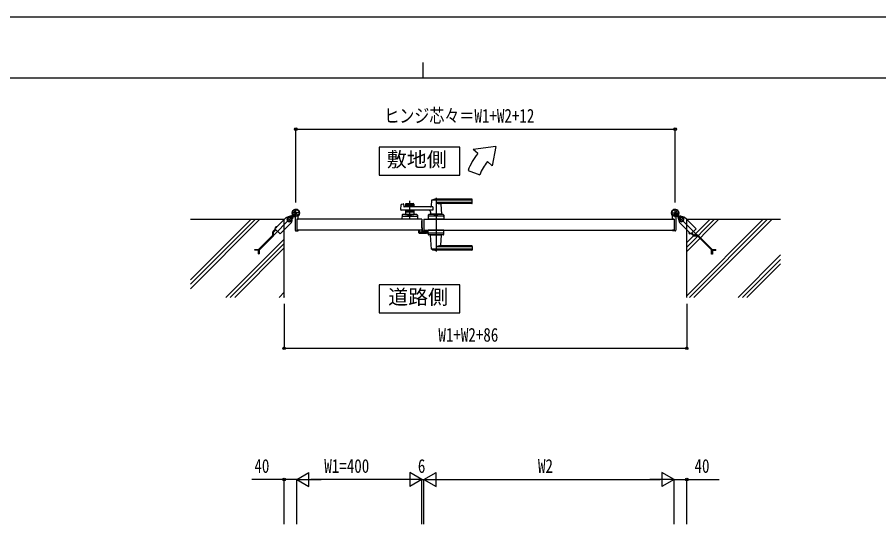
# Model space of a CAD drawing. Units: millimetres, scale not verified. Extents: x -4205 to 4205, y -2970 to 2970.
# Drawn here: x -1301 to 1452, y 1319 to 2970 of the extents above; entities that cross this region are included whole.
import ezdxf
from ezdxf.enums import TextEntityAlignment as Align

# ---------------------------------------------------------------- set-up
doc = ezdxf.new("R2010")
doc.units = ezdxf.units.MM
doc.header["$LTSCALE"] = 10
for name, color, linetype in [('0-2_USER1', 3, 'Continuous'), ('0-3_YKK_12', 2, 'Continuous'), ('0-4_YKK_13', 4, 'Continuous'), ('0-5_YKK_A1', 4, 'Continuous'), ('0-6_YKK_D', 6, 'Continuous'), ('0-7_YKK_ZWAK', 7, 'Continuous')]:
    doc.layers.add(name, color=color, linetype=linetype)
doc.styles.add('ＭＳ ゴシック', font='')
doc.styles.get('ＭＳ ゴシック').set_extended_font_data('MS Gothic')

msp = doc.modelspace()

# ---------------------------------------------------------------- linework, layer by layer
at = {"layer": '0-2_USER1'}
for points in [[(-144.51, 2554.58), (-144.51, 2465.33), (113.09, 2465.33), (113.09, 2554.58)], [(-144.51, 2115.14), (-144.51, 2025.89), (113.09, 2025.89), (113.09, 2115.14)]]:
    msp.add_lwpolyline(points, close=True, dxfattribs=at)
at = {"layer": '0-3_YKK_12'}
for p, q in [((-46.98, 2324.55), (-46.98, 2383.1)), ((37.02, 2392.55), (37.02, 2221.55))]:
    msp.add_line(p, q, dxfattribs=at)
at = {"layer": '0-4_YKK_13'}
for p, q in [((-7.93, 2319.55), (-7.98, 2319.55)), ((-7.93, 2297.35), (-7.93, 2319.55)), ((-18.83, 2289.55), (-18.83, 2282.14)), ((-17.33, 2289.55), (-18.83, 2289.55)), ((-7.43, 2297.35), (-7.93, 2297.35)), ((-7.93, 2294.85), (-7.93, 2290.55)), ((-5.93, 2288.15), (-5.93, 2295.85)), ((-2.93, 2286.15), (-3.93, 2286.15)), ((6.87, 2286.1), (-2.43, 2286.1)), ((7.47, 2286.25), (7.37, 2286.15)), ((7.98, 2286.25), (7.47, 2286.25)), ((8.97, 2282.14), (8.97, 2285.25)), ((-16.84, 2280.14), (6.98, 2280.14))]:
    msp.add_line(p, q, dxfattribs=at)
for centre, radius, start, end in [((-8.43, 2294.85), 0.5, 0, 25.84591), ((-8.93, 2290.55), 1, 341.80235, 0), ((-7.43, 2295.85), 1.5, 0, 90)]:
    msp.add_arc(centre, radius, start, end, dxfattribs=at)
for centre, major_axis, ratio, start_param, end_param in [((-3.93, 2288.15), (0, -2), 0.99863, 4.712389, 6.2831853), ((-2.43, 2286.12), (-0.5, 0), 0.052408, 6.2831853, 7.8539816), ((6.87, 2286.12), (-0.5, 0), 0.052408, 1.5707963, 3.1415927), ((7.97, 2285.25), (-0.709, -0.709), 0.997265, 2.357564, 3.9256213), ((-16.83, 2282.15), (1.42, 1.42), 0.997265, 2.357564, 3.9256213), ((6.97, 2282.15), (-1.42, 1.42), 0.997265, 2.357564, 3.9256213)]:
    msp.add_ellipse(centre, major_axis=major_axis, ratio=ratio, start_param=start_param, end_param=end_param, dxfattribs=at)
at = {"layer": '0-5_YKK_A1'}
for p, q in [((228.65, 2557.05), (155.44, 2547.04)), ((170.76, 2534.18), (155.44, 2547.04)), ((228.65, 2557.05), (216.73, 2495.62)), ((216.73, 2495.62), (201.4, 2508.47)), ((139.51, 2480.05), (177.09, 2466.37)), ((-75.81, 2355.21), (-74.59, 2370.61)), ((-73.08, 2372.4), (-67.66, 2373.75)), ((-66.42, 2372.83), (-66.03, 2365)), ((-60.48, 2372.55), (-60.48, 2364.05)), ((-33.48, 2369.55), (-60.48, 2369.55)), ((-58.48, 2374.55), (-35.48, 2374.55)), ((-33.48, 2372.55), (-33.48, 2364.05)), ((22.97, 2384.93), (21.27, 2365.86)), ((152.02, 2385.53), (23.23, 2385.53)), ((152.02, 2388.55), (37.02, 2388.55)), ((152.02, 2377.88), (37.02, 2377.88)), ((151.02, 2374.55), (52, 2374.55)), ((52.19, 2372.36), (54.99, 2340.87)), ((153.02, 2376.55), (153.02, 2387.55)), ((-397.98, 2344.55), (-423.98, 2344.55)), ((-422.53, 2333), (-412.47, 2343.05)), ((-419.7, 2338.66), (-416.28, 2342.07)), ((-415.82, 2341.61), (-419.3, 2338.13)), ((-417.59, 2351.16), (-404.37, 2337.94)), ((-416.28, 2342.07), (-413.46, 2339.24)), ((-410.98, 2331.55), (-410.98, 2357.55)), ((26.58, 2364.05), (-65.03, 2364.05)), ((-60.48, 2353.05), (-60.48, 2339.55)), ((-33.48, 2347.55), (-60.48, 2347.55)), ((-49.4, 2365.55), (-58.48, 2365.55)), ((-49.4, 2351.55), (-58.48, 2351.55)), ((-47.34, 2367.19), (-48.69, 2365.84)), ((-47.34, 2349.9), (-48.69, 2351.26)), ((-46.63, 2367.19), (-45.28, 2365.84)), ((-46.63, 2349.9), (-45.28, 2351.26)), ((-35.48, 2365.55), (-44.57, 2365.55)), ((-35.48, 2351.55), (-44.57, 2351.55)), ((-33.48, 2353.05), (-33.48, 2339.55)), ((55.02, 2340.54), (19.02, 2340.54)), ((19.02, 2339.55), (19.02, 2340.54)), ((19.65, 2347.6), (19.05, 2340.86)), ((54.69, 2340.54), (19.35, 2340.54)), ((22.02, 2340.54), (19.85, 2340.54)), ((54.69, 2340.54), (52.02, 2340.54)), ((55.02, 2339.55), (55.02, 2340.54)), ((788.02, 2344.55), (814.02, 2344.55)), ((794.41, 2337.94), (807.63, 2351.16)), ((801.02, 2331.55), (801.02, 2357.55)), ((812.57, 2333), (802.51, 2343.05)), ((806.32, 2342.07), (803.49, 2339.24)), ((805.86, 2341.61), (809.34, 2338.13)), ((809.73, 2338.66), (806.32, 2342.07)), ((-747.98, 2324.55), (-447.98, 2324.55)), ((-554.12, 2324.55), (-747.98, 2130.69)), ((-539.98, 2324.55), (-747.98, 2116.54)), ((-525.83, 2324.55), (-747.98, 2102.4)), ((-425.48, 2330.05), (-488.07, 2267.46)), ((-447.98, 2074.55), (-447.98, 2324.55)), ((-439.26, 2330.41), (-440.4, 2331.54)), ((-434.14, 2330.58), (-439.44, 2325.28)), ((-439.44, 2325.28), (-437.5, 2318.03)), ((-438.91, 2330.05), (-425.48, 2316.62)), ((-437.5, 2318.03), (-430.25, 2316.09)), ((-426.89, 2328.64), (-434.14, 2330.58)), ((-430.25, 2316.09), (-424.94, 2321.39)), ((-423.63, 2334.72), (-427.22, 2334.72)), ((-427.22, 2332.72), (-423.38, 2332.72)), ((-424.94, 2321.39), (-426.89, 2328.64)), ((-423.99, 2315.13), (-425.12, 2316.26)), ((-423.63, 2334.72), (-422.21, 2336.15)), ((-422.8, 2328.31), (-422.8, 2332.14)), ((-422.39, 2333.13), (-417.73, 2337.8)), ((-421.23, 2338.54), (-420.95, 2338.82)), ((-420.8, 2331.9), (-419.38, 2333.32)), ((-420.8, 2331.9), (-420.8, 2328.31)), ((-419.3, 2338.13), (-420.06, 2337.37)), ((-419.82, 2332.88), (-419.11, 2332.17)), ((-419.11, 2332.17), (-418.2, 2333.09)), ((-417.4, 2336.23), (-418.16, 2335.47)), ((-413.92, 2339.71), (-417.4, 2336.23)), ((-416.99, 2334.3), (-416.71, 2334.58)), ((-413.46, 2339.24), (-416.87, 2335.83)), ((-412.98, 2329.61), (-412.98, 2289.05)), ((-407.98, 2324.55), (-407.98, 2289.55)), ((-407.68, 2324.85), (-403.48, 2324.85)), ((-402.98, 2325.35), (-402.98, 2334.39)), ((-71.54, 2337.61), (-71.98, 2324.55)), ((-21.98, 2324.55), (-71.98, 2324.55)), ((-69.71, 2334.55), (-24.25, 2334.55)), ((-24.41, 2339.55), (-69.55, 2339.55)), ((-60.48, 2339.55), (-33.48, 2339.55)), ((-51.48, 2336.75), (-51.48, 2339.55)), ((-51.48, 2336.75), (-42.48, 2336.75)), ((-22.42, 2337.61), (-21.98, 2324.55)), ((12.46, 2337.61), (12.02, 2324.55)), ((62.02, 2324.55), (12.02, 2324.55)), ((59.75, 2334.55), (14.29, 2334.55)), ((59.59, 2339.55), (14.45, 2339.55)), ((32.27, 2324.55), (41.77, 2324.55)), ((32.52, 2336.75), (32.52, 2339.55)), ((61.58, 2337.61), (62.02, 2324.55)), ((793.02, 2325.35), (793.02, 2334.39)), ((797.72, 2324.85), (793.52, 2324.85)), ((798.02, 2324.55), (798.02, 2289.55)), ((803.02, 2329.61), (803.02, 2289.05)), ((803.49, 2339.24), (806.91, 2335.83)), ((803.96, 2339.71), (807.44, 2336.23)), ((807.03, 2334.3), (806.75, 2334.58)), ((807.44, 2336.23), (808.2, 2335.47)), ((812.43, 2333.13), (807.77, 2337.8)), ((809.34, 2338.13), (810.1, 2337.37)), ((810.84, 2331.9), (809.42, 2333.32)), ((810.84, 2331.9), (810.84, 2328.31)), ((811.27, 2338.54), (810.99, 2338.82)), ((813.67, 2334.72), (812.25, 2336.15)), ((813.39, 2336.42), (812.48, 2337.33)), ((812.69, 2335.71), (813.39, 2336.42)), ((812.84, 2328.31), (812.84, 2332.14)), ((817.26, 2332.72), (813.42, 2332.72)), ((813.67, 2334.72), (817.26, 2334.72)), ((815.16, 2316.26), (814.03, 2315.13)), ((816.93, 2328.64), (814.98, 2321.39)), ((814.98, 2321.39), (820.29, 2316.09)), ((815.52, 2316.62), (828.95, 2330.05)), ((815.52, 2330.05), (878.11, 2267.46)), ((824.18, 2330.58), (816.93, 2328.64)), ((820.29, 2316.09), (827.54, 2318.03)), ((829.48, 2325.28), (824.18, 2330.58)), ((827.54, 2318.03), (829.48, 2325.28)), ((830.44, 2331.54), (829.3, 2330.41)), ((912.76, 2324.55), (838.02, 2249.8)), ((926.91, 2324.55), (838.02, 2235.66)), ((941.05, 2324.55), (838.02, 2221.52)), ((1082.47, 2324.55), (838.02, 2080.1)), ((1096.61, 2324.55), (846.61, 2074.55)), ((1110.75, 2324.55), (860.75, 2074.55)), ((-483.61, 2286.06), (-476.74, 2292.93)), ((-481.6, 2284.39), (-474.9, 2291.09)), ((-477.23, 2297.66), (-475.4, 2297.03)), ((-476.81, 2295.12), (-477.08, 2295.58)), ((-475.75, 2296.18), (-476.81, 2295.12)), ((-472.92, 2299.01), (-475.75, 2296.18)), ((-475.4, 2297.03), (-474.15, 2297.41)), ((-474.4, 2300.49), (-473.77, 2298.66)), ((-473.77, 2298.66), (-474.15, 2297.41)), ((-472.92, 2299.01), (-471.86, 2300.07)), ((-471.86, 2300.07), (-472.32, 2300.34)), ((-410.98, 2287.05), (-403.98, 2287.05)), ((-407.68, 2289.25), (-403.48, 2289.25)), ((-402.98, 2288.75), (-402.98, 2288.05)), ((12.46, 2276.48), (12.02, 2289.55)), ((62.02, 2289.55), (12.02, 2289.55)), ((61.58, 2276.48), (62.02, 2289.55)), ((793.02, 2288.75), (793.02, 2288.05)), ((797.72, 2289.25), (793.52, 2289.25)), ((801.02, 2287.05), (794.02, 2287.05)), ((-447.98, 2260.98), (-634.41, 2074.55)), ((-528.64, 2228.73), (-485.37, 2272)), ((-526.98, 2226.71), (-483.36, 2270.33)), ((-484.79, 2273.41), (-484.79, 2283.23)), ((-482.19, 2273.16), (-482.19, 2282.98)), ((59.75, 2279.55), (14.29, 2279.55)), ((59.59, 2274.55), (14.45, 2274.55)), ((19.02, 2274.55), (19.02, 2273.55)), ((55.02, 2273.55), (19.02, 2273.55)), ((22.97, 2229.15), (19.05, 2273.22)), ((52.19, 2241.73), (55, 2273.22)), ((55.02, 2274.55), (55.02, 2273.55)), ((845.08, 2281.13), (846.91, 2281.76)), ((845.5, 2283.67), (845.23, 2283.2)), ((846.56, 2282.61), (845.5, 2283.67)), ((846.56, 2282.61), (849.39, 2279.78)), ((846.91, 2281.76), (848.16, 2281.38)), ((847.91, 2278.3), (848.54, 2280.13)), ((848.54, 2280.13), (848.16, 2281.38)), ((849.39, 2279.78), (850.45, 2278.72)), ((850.45, 2278.72), (849.98, 2278.45)), ((859.51, 2271.91), (852.64, 2278.79)), ((861.17, 2273.93), (854.48, 2280.63)), ((872.16, 2270.74), (862.34, 2270.74)), ((872.41, 2273.34), (862.59, 2273.34)), ((916.84, 2226.89), (873.57, 2270.16)), ((918.85, 2228.55), (875.24, 2272.17)), ((-447.98, 2246.84), (-620.27, 2074.55)), ((-447.98, 2232.7), (-606.13, 2074.55)), ((152.02, 2236.22), (37.02, 2236.22)), ((151.02, 2239.55), (52, 2239.55)), ((153.02, 2237.55), (153.02, 2226.55)), ((-542.29, 2228.14), (-530.05, 2228.14)), ((-542.29, 2225.54), (-542.29, 2228.14)), ((-529.8, 2225.54), (-542.29, 2225.54)), ((-530.75, 2214), (-530.75, 2225.54)), ((-530.75, 2214), (-528.15, 2214)), ((-528.15, 2225.9), (-528.15, 2214)), ((152.02, 2228.56), (23.23, 2228.56)), ((152.02, 2225.55), (37.02, 2225.55)), ((917.43, 2213.24), (917.43, 2225.48)), ((920.03, 2213.24), (917.43, 2213.24)), ((919.67, 2227.38), (931.57, 2227.38)), ((920.03, 2225.72), (920.03, 2213.24)), ((931.57, 2224.78), (920.03, 2224.78)), ((931.57, 2224.78), (931.57, 2227.38)), ((1138.02, 2210.39), (1002.18, 2074.55)), ((1138.02, 2196.25), (1016.32, 2074.55)), ((1138.02, 2182.11), (1030.46, 2074.55)), ((-447.98, 2091.27), (-464.71, 2074.55)), ((-447.98, 2077.13), (-450.56, 2074.55))]:
    msp.add_line(p, q, dxfattribs=at)
at = {"layer": '0-5_YKK_A1', "color": 7}
for p, q in [((-16.98, 2289.25), (-16.98, 2283.05)), ((-15.48, 2289.55), (-16.68, 2289.55)), ((-15.98, 2283.35), (-15.98, 2288.25)), ((-15.68, 2288.55), (-15.48, 2288.55)), ((-7.68, 2296.55), (-7.98, 2296.55)), ((-7.98, 2295.05), (-7.98, 2283.35)), ((-6.68, 2285.35), (-6.68, 2295.55)), ((0.22, 2285.85), (-0.98, 2285.85)), ((0.52, 2285.15), (0.52, 2285.55)), ((4.52, 2285.55), (4.52, 2285.15)), ((6.02, 2285.85), (4.82, 2285.85)), ((-15.98, 2282.05), (6.02, 2282.05)), ((-8.28, 2283.05), (-15.68, 2283.05)), ((-2.28, 2283.35), (-4.68, 2283.35)), ((-1.98, 2284.85), (-1.98, 2283.65)), ((-0.98, 2283.65), (-0.98, 2284.55)), ((-0.68, 2284.85), (0.22, 2284.85)), ((5.72, 2283.35), (-0.68, 2283.35)), ((4.82, 2284.85), (5.72, 2284.85)), ((6.02, 2284.55), (6.02, 2283.65)), ((7.02, 2283.05), (7.02, 2284.85))]:
    msp.add_line(p, q, dxfattribs=at)
at = {"layer": '0-5_YKK_A1'}
for points in [[(26.58, 2364.05), (26.58, 2353.05), (-73.81, 2353.05)], [(-440.4, 2331.54), (-447.98, 2323.95), (-477.87, 2294.06), (-461.47, 2277.66)], [(-461.47, 2277.66), (-447.98, 2291.14), (-423.99, 2315.13)], [(-422.65, 2335.71), (-423.35, 2336.42), (-422.44, 2337.33)], [(-420.53, 2337.83), (-421.59, 2338.89), (-422.31, 2337.63)], [(-422.26, 2336.24), (-420.21, 2336.94), (-418.97, 2336.56)], [(-416.87, 2335.83), (-417.7, 2335), (-420.53, 2337.83), (-419.7, 2338.66)], [(-419.29, 2333.27), (-418.58, 2335.32), (-418.97, 2336.56)], [(-417.7, 2335), (-416.64, 2333.94), (-417.9, 2333.21)], [(-7.98, 2324.55), (-7.98, 2289.55), (-407.98, 2289.55)], [(-7.98, 2324.55), (-407.98, 2324.55), (-407.98, 2289.55)], [(-51.48, 2336.75), (-42.48, 2336.75), (-42.48, 2339.55)], [(-1.98, 2324.55), (-1.98, 2289.55), (798.02, 2289.55)], [(-1.98, 2324.55), (798.02, 2324.55), (798.02, 2289.55)], [(32.52, 2336.75), (41.52, 2336.75), (41.52, 2339.55)], [(807.74, 2335), (806.68, 2333.94), (807.94, 2333.21)], [(806.91, 2335.83), (807.74, 2335), (810.57, 2337.83), (809.73, 2338.66)], [(809.86, 2332.88), (809.15, 2332.17), (808.24, 2333.09)], [(809.33, 2333.27), (808.62, 2335.32), (809, 2336.56)], [(812.3, 2336.24), (810.25, 2336.94), (809, 2336.56)], [(810.57, 2337.83), (811.63, 2338.89), (812.35, 2337.63)], [(814.03, 2315.13), (838.02, 2291.14), (851.51, 2277.66), (867.91, 2294.06)], [(867.91, 2294.06), (838.02, 2323.95), (830.44, 2331.54)], [(838.02, 2074.55), (838.02, 2324.55), (1138.02, 2324.55)]]:
    msp.add_lwpolyline(points, dxfattribs=at)
for centre, radius in [((-410.98, 2344.55), 11.5), ((-410.98, 2344.55), 10.35), ((801.02, 2344.55), 11.5), ((801.02, 2344.55), 10.35)]:
    msp.add_circle(centre, radius, dxfattribs=at)
for centre, radius, start, end in [((308.65, 2418.48), 180, 140, 160), ((308.65, 2418.48), 140, 140, 160), ((-72.6, 2370.46), 2, 104.03624, 175.49449), ((-67.42, 2372.78), 1, 2.86241, 104.03624), ((-58.48, 2372.55), 2, 90, 180), ((-35.48, 2372.55), 2, 0, 90), ((23.96, 2384.86), 1, 113.30607, 174.91858), ((37.02, 2354.55), 34, 90, 113.30607), ((50.81, 2404.52), 30, 242.63879, 272.27092), ((54.18, 2372.55), 2, 90, 185.08142), ((151.02, 2376.55), 2, 270, 0), ((152.02, 2387.55), 1, 0, 90), ((152.02, 2384.53), 1, 0, 90), ((152.02, 2378.88), 1, 270, 0), ((-410.98, 2344.55), 11.5, 321.98772, 244.89722), ((-73.81, 2355.05), 2, 175.49449, 270), ((-65.03, 2365.05), 1, 182.86241, 270), ((-58.48, 2367.55), 2, 180, 270), ((-58.48, 2349.55), 2, 90, 180), ((-49.4, 2366.55), 1, 270, 315), ((-49.4, 2350.55), 1, 45, 90), ((-46.98, 2366.84), 0.5, 45, 135), ((-46.98, 2350.26), 0.5, 225, 315), ((-44.57, 2366.55), 1, 225, 270), ((-44.57, 2350.55), 1, 90, 135), ((-35.48, 2367.55), 2, 270, 0), ((-35.48, 2349.55), 2, 0, 90), ((14.67, 2348.04), 5, 354.91858, 90), ((19.35, 2340.84), 0.3, 174.91858, 270), ((19.28, 2366.04), 2, 270, 354.91858), ((54.69, 2340.84), 0.3, 270, 5.08142), ((801.02, 2344.55), 11.5, 295.10278, 218.01228), ((-432.19, 2323.33), 10, 315, 135), ((-432.19, 2323.33), 6.5, 84.54354, 275.45646), ((-432.19, 2323.33), 6.5, 275.45646, 84.54354), ((-427.22, 2329.72), 5, 90, 135.40999), ((-427.22, 2329.72), 3, 90, 110.54093), ((-423.38, 2334.12), 1.4, 270, 315), ((-425.8, 2328.31), 3, 339.45907, 0), ((-421.4, 2332.14), 1.4, 135, 180), ((-421.19, 2336.98), 1.3, 150, 210.9647), ((-414.59, 2340.94), 9, 210.9647, 239.0353), ((-425.8, 2328.31), 5, 314.59001, 0), ((-418.55, 2334.34), 1.3, 239.0353, 300), ((-417.98, 2329.61), 5, 0.00002, 64.89722), ((-407.68, 2324.55), 0.3, 90, 180), ((-403.48, 2325.35), 0.5, 270, 360), ((-397.98, 2334.39), 5, 141.98772, 180), ((-69.71, 2332.55), 2, 90, 178.09085), ((-69.55, 2337.55), 2, 90, 178.09085), ((-46.98, 2327.14), 10.61, 64.90378, 115.09622), ((-24.41, 2337.55), 2, 1.90915, 90), ((-24.25, 2332.55), 2, 1.90915, 90), ((14.29, 2332.55), 2, 90, 178.09085), ((14.45, 2337.55), 2, 90, 178.09085), ((37.02, 2327.14), 10.61, 64.90378, 115.09622), ((59.59, 2337.55), 2, 1.90915, 90), ((59.75, 2332.55), 2, 1.90915, 90), ((788.02, 2334.39), 5, 0, 38.01228), ((793.52, 2325.35), 0.5, 180, 270), ((797.72, 2324.55), 0.3, 0, 90), ((808.02, 2329.61), 5, 115.10278, 179.99998), ((808.59, 2334.34), 1.3, 240, 300.9647), ((804.63, 2340.94), 9, 300.9647, 329.0353), ((815.84, 2328.31), 5, 180, 225.40999), ((822.23, 2323.33), 10, 45, 225), ((811.23, 2336.98), 1.3, 329.0353, 30), ((811.44, 2332.14), 1.4, 0, 45), ((813.42, 2334.12), 1.4, 225, 270), ((815.84, 2328.31), 3, 180, 200.54093), ((822.23, 2323.33), 6.5, 174.54354, 5.45646), ((822.23, 2323.33), 6.5, 5.45646, 174.54354), ((817.26, 2329.72), 5, 44.59001, 90), ((817.26, 2329.72), 3, 69.45907, 90), ((-480.79, 2283.23), 4, 135, 180), ((-475.09, 2296.73), 2.3, 171.88409, 210), ((-473.21, 2296.46), 4.2, 98.11591, 171.88409), ((-473.47, 2298.35), 2.3, 60, 98.11591), ((-410.98, 2289.05), 2, 180, 270), ((-407.68, 2289.55), 0.3, 180, 270), ((-403.98, 2288.05), 1, 270, 360), ((-403.48, 2288.75), 0.5, 360, 90), ((793.52, 2288.75), 0.5, 90, 180), ((794.02, 2288.05), 1, 180, 270), ((797.72, 2289.55), 0.3, 270, 0), ((801.02, 2289.05), 2, 270, 0), ((-486.79, 2273.41), 2, 315, 0), ((-486.19, 2273.16), 4, 315, 0), ((-480.19, 2282.98), 2, 135, 180), ((14.29, 2281.55), 2, 181.90915, 270), ((14.45, 2276.55), 2, 181.90915, 270), ((19.35, 2273.25), 0.3, 90, 185.08142), ((54.7, 2273.25), 0.3, 354.91858, 90), ((59.59, 2276.55), 2, 270, 358.09085), ((59.75, 2281.55), 2, 270, 358.09085), ((847.22, 2282.05), 2.3, 150, 188.11591), ((849.1, 2282.32), 4.2, 188.11591, 261.88409), ((848.83, 2280.44), 2.3, 261.88409, 300), ((862.34, 2274.74), 4, 225, 270), ((862.59, 2275.34), 2, 225, 270), ((872.16, 2268.74), 2, 45, 90), ((872.41, 2269.34), 4, 45, 90), ((50.81, 2209.57), 30, 87.72908, 117.36121), ((54.19, 2241.55), 2, 174.91858, 270), ((151.02, 2237.55), 2, 0, 90), ((152.02, 2235.22), 1, 0, 90), ((-530.05, 2230.14), 2, 270, 315), ((-529.8, 2229.54), 4, 270, 315), ((23.97, 2229.24), 1, 185.08142, 246.69393), ((37.02, 2259.55), 34, 246.69393, 270), ((152.02, 2229.56), 1, 270, 0), ((152.02, 2226.55), 1, 270, 0), ((915.43, 2225.48), 2, 0, 45), ((916.03, 2225.72), 4, 0, 45)]:
    msp.add_arc(centre, radius, start, end, dxfattribs=at)
at = {"layer": '0-5_YKK_A1', "color": 7}
for centre, radius, start, end in [((-16.68, 2289.25), 0.3, 90.00137, 180), ((-15.68, 2288.25), 0.3, 90.00137, 180), ((-15.48, 2289.05), 0.5, 0, 90), ((-15.48, 2289.05), 0.5, 270, 0), ((-7.68, 2295.55), 1, 0, 90), ((-4.68, 2285.35), 2, 180.00137, 270.00137), ((-0.98, 2284.85), 1, 90, 180), ((0.22, 2285.55), 0.3, 359.99709, 90.00137), ((0.22, 2285.15), 0.3, 270.00137, 0), ((4.82, 2285.55), 0.3, 90.00137, 180), ((4.82, 2285.15), 0.3, 180.00137, 270.00137), ((6.02, 2284.85), 1, 0, 90), ((-15.98, 2283.05), 1, 180.00137, 270.00137), ((-15.68, 2283.35), 0.3, 180.00137, 270.00137), ((-8.28, 2283.35), 0.3, 270.00137, 0), ((-2.28, 2283.65), 0.3, 270.00137, 0), ((-0.68, 2284.55), 0.3, 90.00137, 180.00291), ((-0.68, 2283.65), 0.3, 180.00137, 270.00137), ((5.72, 2284.55), 0.3, 0, 90.00137), ((5.72, 2283.65), 0.3, 270.00137, 0), ((6.02, 2283.05), 1, 270, 0)]:
    msp.add_arc(centre, radius, start, end, dxfattribs=at)
at = {"layer": '0-6_YKK_D'}
for p, q in [((-410.98, 2377.55), (-410.98, 2613.05)), ((-410.98, 2612.05), (801.02, 2612.05)), ((801.02, 2377.55), (801.02, 2613.05)), ((-447.98, 2054.55), (-447.98, 1911.05)), ((838.02, 2054.55), (838.02, 1911.05)), ((-447.98, 1912.05), (838.02, 1912.05)), ((-407.98, 1492.84), (-369.01, 1515.34)), ((-369.01, 1470.34), (-369.01, 1515.34)), ((-7.98, 1492.84), (-46.95, 1515.34)), ((-46.95, 1515.34), (-46.95, 1470.34)), ((-1.98, 1492.84), (36.99, 1515.34)), ((36.99, 1470.34), (36.99, 1515.34)), ((798.02, 1492.84), (759.05, 1515.34)), ((759.05, 1515.34), (759.05, 1470.34)), ((-447.98, 1350.39), (-447.98, 1493.84)), ((-407.98, 1350.39), (-407.98, 1493.84)), ((-407.98, 1350.39), (-407.98, 1493.84)), ((-407.98, 1492.84), (-369.01, 1470.34)), ((-407.98, 1492.84), (-330.04, 1492.84)), ((-52.98, 1492.84), (-362.98, 1492.84)), ((-7.98, 1492.84), (-85.92, 1492.84)), ((-7.98, 1492.84), (-46.95, 1470.34)), ((-7.98, 1350.39), (-7.98, 1493.84)), ((-7.98, 1350.39), (-7.98, 1493.84)), ((-7.98, 1492.84), (-1.98, 1492.84)), ((-1.98, 1350.39), (-1.98, 1493.84)), ((-1.98, 1350.39), (-1.98, 1493.84)), ((-1.98, 1492.84), (36.99, 1470.34)), ((-1.98, 1492.84), (75.96, 1492.84)), ((43.02, 1492.84), (753.02, 1492.84)), ((798.02, 1492.84), (720.08, 1492.84)), ((798.02, 1492.84), (759.05, 1470.34)), ((798.02, 1350.39), (798.02, 1493.84)), ((798.02, 1350.39), (798.02, 1493.84)), ((838.02, 1350.39), (838.02, 1493.84))]:
    msp.add_line(p, q, dxfattribs=at)
for points in [[(-407.98, 1492.84), (-447.98, 1492.84), (-551.38, 1492.84)], [(798.02, 1492.84), (838.02, 1492.84), (941.42, 1492.84)]]:
    msp.add_lwpolyline(points, dxfattribs=at)
for centre in [(-410.98, 2612.05), (801.02, 2612.05), (-447.98, 1912.05), (838.02, 1912.05), (-447.98, 1492.84), (838.02, 1492.84)]:
    msp.add_circle(centre, 4.25, dxfattribs=at)
at = {"layer": '0-7_YKK_ZWAK'}
for p, q in [((-4.98, 2825), (-4.98, 2775)), ((3895.02, 2775), (-3904.98, 2775))]:
    msp.add_line(p, q, dxfattribs=at)
msp.add_lwpolyline([(-4205, -2970), (4205, -2970), (4205, 2970), (-4205, 2970)], close=True, dxfattribs=at)

# ---------------------------------------------------------------- texts
at = {"layer": '0-2_USER1', "style": 'ＭＳ ゴシック'}
for s, p in [('敷地側', (-120.13, 2478.08)), ('道路側', (-115.79, 2038.64))]:
    msp.add_text(s, height=46.74, dxfattribs=at).set_placement(p, align=Align.BOTTOM_LEFT)
at = {"layer": '0-6_YKK_D', "style": 'ＭＳ ゴシック', "width": 0.8}
for s, p in [('ヒンジ芯々＝W1+W2+12', (-128.18, 2620.05)), ('W1+W2+86', (44.62, 1920.05)), ('40', (-543.38, 1500.84)), ('W1=400', (-319.98, 1500.84)), ('6', (-20.98, 1500.84)), ('W2', (362.82, 1500.84)), ('40', (863.02, 1500.84))]:
    msp.add_text(s, height=43.99, dxfattribs=at).set_placement(p, align=Align.BOTTOM_LEFT)

doc.saveas('drawing.dxf')
